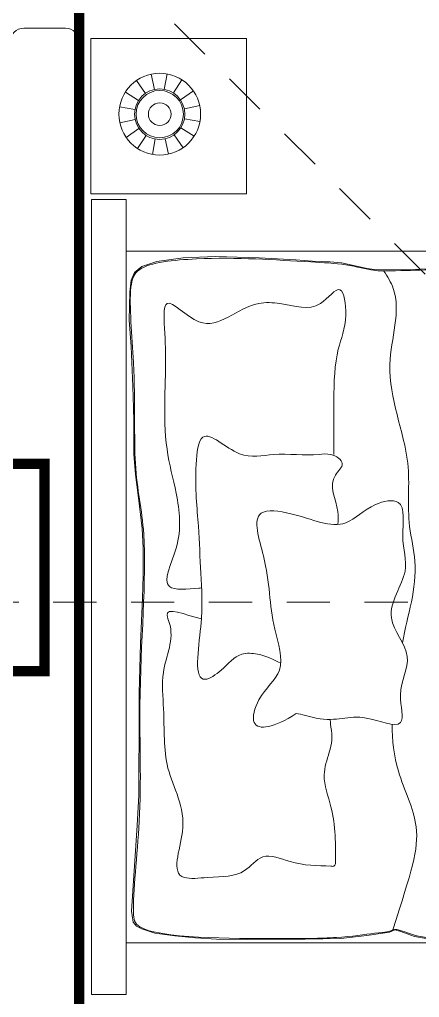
# Model space of a CAD drawing. Header units: metres. Extents: x 14 to 11050, y -346 to 476.
# Drawn here: x 223.939 to 225.096, y -216.195 to -213.366 of the extents above; entities that cross this region are included whole.
import ezdxf

# ---------------------------------------------------------------- set-up
doc = ezdxf.new("R2010")
doc.units = ezdxf.units.M
doc.linetypes.add('0', pattern=[0])
doc.linetypes.add('HIDDEN2', pattern=[0.1875, 0.125, -0.0625])
doc.layers.get('0').update_dxf_attribs({"color": 250, "linetype": '0', "lineweight": 20})
for name, color, linetype, lineweight in [('A-WALL', 250, 'Continuous', 20), ('baños', 140, 'Continuous', 0), ('MOBILIARIOS', 252, 'Continuous', 0)]:
    doc.layers.add(name, color=color, linetype=linetype, lineweight=lineweight)
doc.layers.add('REVESTIMIENTO EXTERIOR', color=7, linetype='Continuous', lineweight=5, true_color=0xffdebd)
doc.layers.add('Techos 1', color=7, linetype='HIDDEN2', lineweight=9, true_color=0x42391a)
doc.styles.get("Standard").update_dxf_attribs({"font": 'arial.ttf', "height": 0.1875})

# ---------------------------------------------------------------- blocks, each defined once
blk = doc.blocks.new('A$Cb50f4bf1')
at = {"layer": 'MOBILIARIOS'}
for p, q in [((0.45, 0.45), (0, 0.45)), ((0, 0.45), (0, 0)), ((0.45, 0), (0.45, 0.45)), ((0.1635, 0.348), (0.1893, 0.3107)), ((0.2058, 0.3663), (0.2154, 0.322)), ((0.2519, 0.3671), (0.2438, 0.3224)), ((0.2948, 0.3501), (0.2703, 0.312)), ((0.1314, 0.3148), (0.1695, 0.2902)), ((0.328, 0.318), (0.2907, 0.2922)), ((0.1144, 0.2719), (0.1591, 0.2638)), ((0.3463, 0.2757), (0.302, 0.2661)), ((0.1152, 0.2258), (0.1595, 0.2353)), ((0.3471, 0.2296), (0.3025, 0.2377)), ((0.1335, 0.1834), (0.1708, 0.2092)), ((0.3301, 0.1867), (0.292, 0.2112)), ((0.1667, 0.1514), (0.1913, 0.1895)), ((0.2096, 0.1344), (0.2177, 0.179)), ((0.2557, 0.1352), (0.2462, 0.1795)), ((0.2981, 0.1535), (0.2723, 0.1908)), ((0, 0), (0.45, 0))]:
    blk.add_line(p, q, dxfattribs=at)
for radius in [0.1182, 0.0729, 0.0684, 0.0328]:
    blk.add_circle((0.2308, 0.2507), radius, dxfattribs=at)
blk = doc.blocks.new('PL BASE 2N NASAS 09')
at = {"layer": 'A-WALL'}
for p, q in [((173.9875, -20.5508), (174.1075, -20.5508)), ((174.1475, -23.8108), (174.1475, -20.5908))]:
    blk.add_line(p, q, dxfattribs=at)
at = {"layer": 'A-WALL', "linetype": 'HIDDEN2'}
for p, q in [((174.0475, -21.8113), (173.9475, -21.8113)), ((174.0475, -22.4113), (174.0475, -21.8113)), ((174.0475, -22.4113), (173.9475, -22.4113))]:
    blk.add_line(p, q, dxfattribs=at)
at = {"layer": 'A-WALL'}
for centre, start, end in [((173.9875, -20.5908), 90, 180), ((174.1075, -20.5908), 0, 90)]:
    blk.add_arc(centre, 0.04, start, end, dxfattribs=at)
at = {"layer": 'Techos 1'}
for p in [(172.1943, -18.3117), (163.9475, -22.2118)]:
    blk.add_line(p, (176.0975, -22.2118), dxfattribs=at)
at = {"layer": 'baños', "linetype": 'Continuous', "flags": 8}
for tag, p in [('MODELNUMBER', (167.1329, -5.6306, 0)), ('TRADENAME', (167.1329, -5.6307, 0)), ('PRODUCT', (167.1329, -5.6307, 0)), ('MATERIAL', (167.1329, -5.6307, 0)), ('MODELNUMBER', (168.3076, -5.6306, 0)), ('TRADENAME', (168.3076, -5.6307, 0)), ('PRODUCT', (168.3076, -5.6307, 0)), ('MATERIAL', (168.3076, -5.6307, 0))]:
    blk.add_attdef(tag, p, '', height=0.0000254, rotation=180.0001, dxfattribs=at)
at = {"layer": 'baños', "linetype": 'Continuous'}
for tag, p, rotation in [('MODELNUMBER', (169.2428, -19.7065), 180.0001), ('TRADENAME', (169.2428, -19.7064), 180.0001), ('MATERIAL', (169.243, -19.7063), 180.0001), ('PRODUCT', (169.243, -19.7064), 180.0001), ('MODELNUMBER', (169.9524, -19.7065), 179.9999), ('MATERIAL', (169.9524, -19.7063), 179.9999), ('TRADENAME', (169.9524, -19.7064), 179.9999), ('PRODUCT', (169.9524, -19.7064), 179.9999)]:
    blk.add_attdef(tag, p, '', height=0.0000254, rotation=rotation, dxfattribs=at)
blk = doc.blocks.new('PL MUEBLES 2N NASAS 09')
at = {"layer": 'MOBILIARIOS'}
for points in [[(224.0973, 41.6704), (224.1973, 41.6704), (224.1973, 39.3704), (224.0973, 39.3704)], [(224.1973, 41.5204), (226.1973, 41.5204), (226.1973, 39.5204), (224.1973, 39.5204)]]:
    blk.add_lwpolyline(points, close=True, dxfattribs=at)
blk.add_lwpolyline([(225.0654, 39.5326), (225.0316, 39.5384), (224.989, 39.5535), (224.974, 39.5577), (224.9589, 39.551), (224.8937, 39.5418), (224.8181, 39.5326), (224.7153, 39.5309), (224.5469, 39.5301), (224.4588, 39.5309), (224.3977, 39.5343), (224.3384, 39.5401), (224.2807, 39.5485), (224.2429, 39.5602), (224.227, 39.5686), (224.2178, 39.5803), (224.2145, 39.5995), (224.2134, 39.6119), (224.2291, 39.8593), (224.2339, 39.9475), (224.2348, 40.1918), (224.2348, 40.2431), (224.2386, 40.3857), (224.2452, 40.5173), (224.2471, 40.5829), (224.2471, 40.6627), (224.2443, 40.7188), (224.2329, 40.8072), (224.2243, 40.875), (224.2195, 40.9339), (224.2195, 41.0299), (224.2186, 41.0679), (224.2167, 41.1297), (224.212, 41.2447), (224.2063, 41.3217), (224.2082, 41.4018), (224.212, 41.437), (224.2215, 41.4588), (224.2424, 41.4769), (224.2861, 41.4912), (224.3625, 41.5016), (224.4555, 41.5054), (224.582, 41.5016), (224.6884, 41.4959), (224.7362, 41.4921), (224.7865, 41.4902), (224.8197, 41.4873), (224.8596, 41.4788), (224.8947, 41.4712), (224.9213, 41.4664), (225.0273, 41.4683), (225.1434, 41.4731)], dxfattribs=at)
blk.add_arc((224.7938, 39.7506), 0.00932, 244.4366, 348.7327, dxfattribs=at)
for points, knots in [([(224.9437, 41.4641), (224.9437, 41.4641), (224.9437, 41.4641), (224.9437, 41.4641), (224.942, 41.4641), (224.9072, 41.4641), (224.8373, 41.4845), (224.6654, 41.4926), (224.4583, 41.5084), (224.2276, 41.4845), (224.2019, 41.399), (224.2276, 41.1491), (224.215, 40.8779), (224.2679, 40.6889), (224.2276, 40.2674), (224.2462, 39.9057), (224.2127, 39.6312), (224.2276, 39.5326), (224.62, 39.5326), (224.8064, 39.5326), (224.9482, 39.5524), (224.9615, 39.5524), (224.977, 39.5643), (225.0473, 39.5326), (225.112, 39.5326), (225.2329, 39.5326)], [2.895366, 2.895366, 2.895366, 2.895366, 2.896475, 3.053535, 3.138588, 3.190252, 3.29358, 3.393683, 3.686394, 3.848283, 3.942303, 4.166996, 4.499824, 4.847407, 5.433591, 5.797126, 6.093613, 6.186669, 6.495546, 6.666013, 6.828452, 7.059973, 7.190877, 7.299822, 7.383928, 7.383928, 7.383928, 7.383928]), ([(226.1717, 40.7886), (226.1717, 40.9205), (226.1717, 41.1162), (226.1925, 41.4128), (226.0613, 41.4845), (225.784, 41.4668), (225.5578, 41.4845), (225.1328, 41.4719), (225.036, 41.4641), (224.9437, 41.4641)], [0, 0, 0, 0, 0.418295, 0.63409, 0.877661, 1.085184, 1.239382, 1.462689, 1.680419, 1.680419, 1.680419, 1.680419]), ([(224.9961, 40.388), (225.011, 40.4673), (225.0503, 40.5787), (225.0049, 40.7547), (225.0316, 40.9364), (224.9221, 41.1682), (225.0019, 41.3678), (224.9534, 41.4475), (224.942, 41.4641)], [0.780746, 0.780746, 0.780746, 0.780746, 1.031047, 1.138144, 1.338216, 1.638789, 1.87051, 1.932727, 1.932727, 1.932727, 1.932727]), ([(224.7979, 40.9327), (224.7976, 40.9804), (224.797, 41.0912), (224.801, 41.2307), (224.8402, 41.3137), (224.8226, 41.4435), (224.7494, 41.3369), (224.6691, 41.3703), (224.5311, 41.3765), (224.4372, 41.2549), (224.2987, 41.4156), (224.3156, 41.2256), (224.3078, 41.1143), (224.3091, 40.9521), (224.3472, 40.8136), (224.3633, 40.6776), (224.2829, 40.5333), (224.3784, 40.5434), (224.4131, 40.5465), (224.4156, 40.5467)], [0, 0, 0, 0, 0.152599, 0.305824, 0.413498, 0.490111, 0.57095, 0.695693, 0.751084, 0.933009, 1.04478, 1.135217, 1.336369, 1.489125, 1.623798, 1.783333, 1.909904, 2.000264, 2.007333, 2.007333, 2.007333, 2.007333]), ([(224.6443, 40.3288), (224.6234, 40.3402), (224.5878, 40.3564), (224.5183, 40.3608), (224.4833, 40.3128), (224.3855, 40.2485), (224.4234, 40.462), (224.412, 40.5804), (224.4083, 40.7391), (224.3927, 40.8502), (224.4112, 41.0282), (224.5242, 40.9107), (224.6329, 40.942), (224.7246, 40.9265), (224.7908, 40.938), (224.8374, 40.9077), (224.7744, 40.8552), (224.8122, 40.7903), (224.8107, 40.7427), (224.8099, 40.7303)], [0.032571, 0.032571, 0.032571, 0.032571, 0.107712, 0.156224, 0.235226, 0.291111, 0.451247, 0.617718, 0.770472, 0.95788, 1.036962, 1.155398, 1.259301, 1.397905, 1.433881, 1.478271, 1.518706, 1.629903, 1.669516, 1.669516, 1.669516, 1.669516]), ([(224.6887, 40.1835), (224.7037, 40.1826), (224.7977, 40.1505), (224.859, 40.1956), (225.0153, 40.1243), (224.9746, 40.2573), (225.04, 40.3499), (224.9264, 40.466), (225.0256, 40.5909), (224.9867, 40.6818), (225.012, 40.8115), (224.8986, 40.7899), (224.8223, 40.7018), (224.7079, 40.7607), (224.5492, 40.7813), (224.6164, 40.5944), (224.6084, 40.4697), (224.6652, 40.3036), (224.581, 40.2444), (224.549, 40.128), (224.6262, 40.1421), (224.6887, 40.1835)], [0.483205, 0.483205, 0.483205, 0.483205, 0.53364, 0.686105, 0.79098, 0.874215, 0.993951, 1.121456, 1.272938, 1.391058, 1.496021, 1.56567, 1.671481, 1.841411, 1.931504, 2.070402, 2.301906, 2.427526, 2.537167, 2.607901, 2.719001, 2.719001, 2.719001, 2.719001]), ([(224.7898, 39.7422), (224.751, 39.7428), (224.6861, 39.7438), (224.5921, 39.7873), (224.5341, 39.7091), (224.4605, 39.7137), (224.3132, 39.6959), (224.3948, 39.8799), (224.3004, 40.0142), (224.3109, 40.1756), (224.2938, 40.3159), (224.3419, 40.4035), (224.3008, 40.4982), (224.3682, 40.4687), (224.415, 40.4576)], [0, 0, 0, 0, 0.125513, 0.209774, 0.279098, 0.385114, 0.440556, 0.579971, 0.776155, 0.956632, 1.067828, 1.221054, 1.242986, 1.352802, 1.352802, 1.352802, 1.352802]), ([(224.8029, 39.7488), (224.8033, 39.8038), (224.8039, 39.8902), (224.7505, 40.022), (224.8036, 40.0936), (224.7884, 40.1497), (224.7874, 40.1665)], [0, 0, 0, 0, 0.1739603, 0.2732689, 0.4204064, 0.4281347, 0.4281347, 0.4281347, 0.4281347]), ([(224.9682, 39.5578), (225.022, 39.7247), (225.0629, 39.8472), (224.978, 40.005), (224.9667, 40.1063), (224.9667, 40.1523)], [0.0005696, 0.0005696, 0.0005696, 0.0005696, 0.2116189, 0.3895346, 0.5346505, 0.5346505, 0.5346505, 0.5346505])]:
    blk.add_open_spline(points, degree=3, knots=knots, dxfattribs=at)
blk.add_blockref('PL BASE 2N NASAS 09', (49.9143, 62.717))
at = {"layer": 'MOBILIARIOS', "rotation": 89.99999999999993}
blk.add_blockref('A$Cb50f4bf1', (224.5453, 41.6864), dxfattribs=at)

msp = doc.modelspace()

# ---------------------------------------------------------------- linework, layer by layer
at = {"layer": 'REVESTIMIENTO EXTERIOR', "const_width": 0.03}
msp.add_lwpolyline([(229.2618, -217.7009, -0.414214), (229.2218, -217.7409), (224.1518, -217.7409, -0.414214), (224.1118, -217.7009), (224.1118, -212.3309, -0.408894), (224.1534, -212.2901), (229.222, -212.2909, -0.406945), (229.2618, -212.3302)], format="xyb", close=True, dxfattribs=at)
at = {"layer": 'REVESTIMIENTO EXTERIOR', "color": 30, "true_color": 0xf8991e, "const_width": 0.03}
msp.add_lwpolyline([(223.9118, -214.6514), (224.0118, -214.6514), (224.0118, -215.2514), (223.9118, -215.2514)], dxfattribs=at)

# ---------------------------------------------------------------- block references
at = {"layer": 'REVESTIMIENTO EXTERIOR', "color": 30, "true_color": 0xf8991e}
msp.add_blockref('PL MUEBLES 2N NASAS 09', (0.05, -255.5571), dxfattribs=at)

doc.saveas('drawing.dxf')
